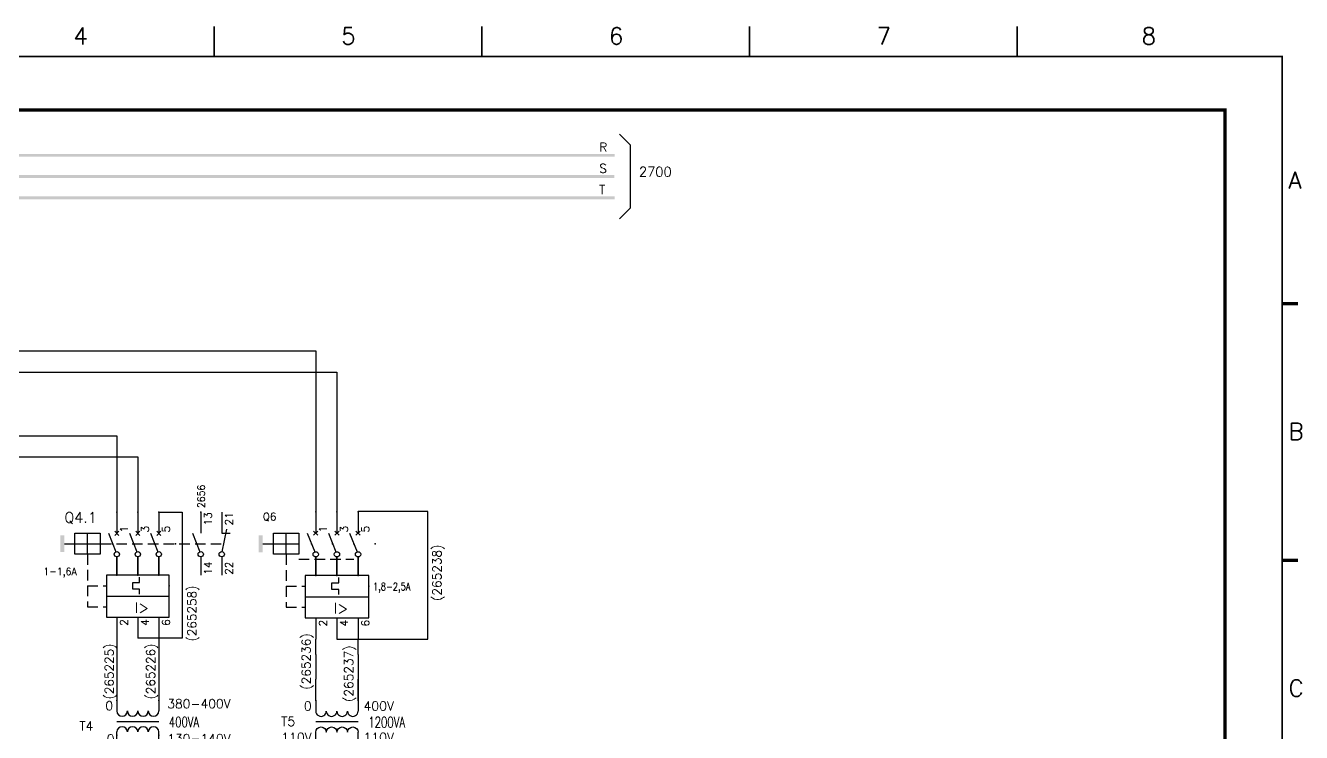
# Model space of a CAD drawing. Extents: x 4 to 524, y -8 to 369.
# Drawn here: x 219.5 to 523.6, y 200.5 to 368.9 of the extents above; entities that cross this region are included whole.
import ezdxf
from ezdxf.enums import TextEntityAlignment as Align

# ---------------------------------------------------------------- set-up
doc = ezdxf.new("R2010")
doc.units = 0
doc.header["$LTSCALE"] = 10
doc.header["$MEASUREMENT"] = 0
doc.linetypes.add('DASHDOT', pattern=[1, 0.5, -0.25, 0, -0.25])
doc.linetypes.add('HIDDEN', pattern=[0.375, 0.25, -0.125])
doc.layers.get('0').update_dxf_attribs({"linetype": 'CONTINUOUS'})
for name, color, linetype in [('1', 7, 'CONTINUOUS'), ('10', 5, 'CONTINUOUS'), ('102', 7, 'CONTINUOUS'), ('2', 7, 'CONTINUOUS'), ('8', 1, 'CONTINUOUS'), ('9', 6, 'CONTINUOUS'), ('DIBUJO', 7, 'CONTINUOUS'), ('NODE', 7, 'CONTINUOUS')]:
    doc.layers.add(name, color=color, linetype=linetype)
doc.styles.add('ROMANS', font='romans')
doc.styles.get("Standard").update_dxf_attribs({"font": 'simplex'})

# ---------------------------------------------------------------- blocks, each defined once
blk = doc.blocks.new('NOD', base_point=(237.5, 170))
at = {"layer": 'NODE'}
blk.add_point((237.5, 170), dxfattribs=at)
blk = doc.blocks.new('KK')
for p, q in [((170.54, 197.03), (170.54, 201.39)), ((175.54, 197.03), (175.54, 201.39)), ((180.54, 197.03), (180.54, 201.41)), ((170.54, 187.03), (170.54, 182.03)), ((175.54, 187.03), (175.54, 182.03)), ((180.54, 187.03), (180.54, 182.03))]:
    blk.add_line(p, q)
for p in [(168.04, 194.53), (183.04, 194.53)]:
    blk.add_point(p)
at = {"layer": '102'}
for p, q in [((170.54, 212.03), (170.54, 207.03)), ((175.54, 212.03), (175.54, 207.03)), ((180.54, 212.03), (180.54, 207.03)), ((168.54, 207.03), (170.31, 202.61)), ((173.54, 207.03), (175.31, 202.61)), ((178.54, 207.03), (180.31, 202.61)), ((170.54, 201.4), (170.54, 197.03)), ((175.54, 201.4), (175.54, 197.03)), ((180.54, 201.4), (180.54, 197.03)), ((183.04, 197.03), (168.04, 197.03)), ((168.04, 197.03), (168.04, 192.03)), ((175.96, 195.31), (175.96, 196.53)), ((183.04, 192.03), (183.04, 197.03)), ((174.36, 195.31), (175.96, 195.31)), ((174.36, 193.71), (174.36, 195.31)), ((175.96, 193.71), (174.36, 193.71)), ((175.96, 192.53), (175.96, 193.71)), ((168.04, 192.03), (183.04, 192.03)), ((168.04, 192.03), (168.04, 187.03)), ((183.04, 187.03), (183.04, 192.03)), ((168.04, 187.03), (183.04, 187.03))]:
    blk.add_line(p, q, dxfattribs=at)
for centre in [(170.54, 202.03), (175.54, 202.03), (180.54, 202.03)]:
    blk.add_circle(centre, 0.625, dxfattribs=at)
for p in [(169.54, 204.53), (174.54, 204.53), (179.54, 204.53), (184.54, 204.53)]:
    blk.add_point(p, dxfattribs=at)
at = {"layer": '2', "linetype": 'HIDDEN'}
for p, q in [((163.54, 202.03), (163.54, 189.53)), ((163.54, 194.53), (168.04, 194.53)), ((163.54, 189.53), (168.04, 189.53))]:
    blk.add_line(p, q, dxfattribs=at)
at = {"layer": '2'}
blk.add_trace([(158.04, 206.53), (157.04, 206.53), (158.04, 202.53), (157.04, 202.53)], dxfattribs=at)
at = {"layer": 'DIBUJO'}
for p, q in [((160.54, 202.03), (160.54, 207.03)), ((160.54, 207.03), (166.54, 207.03)), ((163.54, 202.03), (163.54, 207.03)), ((166.54, 207.03), (166.54, 202.03)), ((171.04, 207.53), (170.04, 206.53)), ((170.04, 207.53), (171.04, 206.53)), ((175.04, 207.53), (176.04, 206.53)), ((176.04, 207.53), (175.04, 206.53)), ((180.04, 207.53), (181.04, 206.53)), ((181.04, 207.53), (180.04, 206.53)), ((158.04, 204.53), (166.54, 204.53)), ((166.54, 202.03), (160.54, 202.03))]:
    blk.add_line(p, q, dxfattribs=at)
at = {"layer": '2'}
for p in [(170.54, 212.03), (175.54, 212.03), (180.54, 212.03), (170.54, 197.03), (175.54, 197.03), (180.54, 197.03)]:
    blk.add_blockref('NOD', p, dxfattribs=at)
at = {"layer": '102'}
blk.add_text('I>', height=2.52, dxfattribs=at).set_placement((176.51, 188.04), align=Align.CENTER)
at = {"layer": 'DIBUJO', "color": 1, "style": 'ROMANS'}
for s, p in [('1', (173.15, 207.2)), ('3', (178.15, 207.2)), ('5', (183.15, 207.2)), ('2', (173.15, 185.01)), ('4', (178.15, 185.01)), ('6', (183.15, 185.01))]:
    blk.add_text(s, height=1.8, rotation=90, dxfattribs=at).set_placement(p)
at = {"layer": 'DIBUJO', "color": 6, "style": 'ROMANS'}
blk.add_attdef('REFERENCIA', (158.04, 210.03), '', height=1.8, dxfattribs=at)
at = {"layer": 'DIBUJO', "color": 6, "style": 'ROMANS', "width": 0.8}
blk.add_attdef('REGULACION', (184.04, 193.53), '', height=1.8, dxfattribs=at)
blk = doc.blocks.new('$060303')
at = {"layer": '2'}
for p, q in [((0, 0), (2.5, 0)), ((0, -10), (2.5, -10))]:
    blk.add_line(p, q, dxfattribs=at)
for centre in [(2.5, -1.25), (2.5, -3.75), (2.5, -6.25), (2.5, -8.75)]:
    blk.add_arc(centre, 1.25, 270, 90, dxfattribs=at)
for p in [(0, 0), (0, -10)]:
    blk.add_blockref('NOD', p, dxfattribs=at)
at = {"layer": '8'}
for tag, p in [('1A', (1.5, -3.325)), ('2A', (1.5, -13.325))]:
    blk.add_attdef(tag, text='', height=2.15, dxfattribs=at).set_placement(p, align=Align.RIGHT)
at = {"layer": '9'}
blk.add_attdef('ID', text='', height=2.15, dxfattribs=at).set_placement((0, 1.175), align=Align.CENTER)
blk = doc.blocks.new('newcajec')
at = {"layer": '1'}
for points in [[(191.5, 272.5, 0.3, 0.3, 0), (191.5, 277.91, 0.3, 0.3, 0)], [(239.5, 272.5, 0.3, 0.3, 0), (239.5, 277.91, 0.3, 0.3, 0)], [(287.5, 272.5, 0.3, 0.3, 0), (287.5, 277.91, 0.3, 0.3, 0)], [(335.5, 272.5, 0.3, 0.3, 0), (335.5, 277.91, 0.3, 0.3, 0)], [(383.01, 228.23, 0.6, 0.6, 0), (385.82, 228.23, 0.6, 0.6, 0)], [(383.01, 182.23, 0.6, 0.6, 0), (385.82, 182.23, 0.6, 0.6, 0)]]:
    blk.add_lwpolyline(points, format="xyseb", dxfattribs=at)
at = {"layer": '1', "const_width": 0.3}
blk.add_lwpolyline([(0, 0), (0, 272.5), (383, 272.5), (383, 0)], close=True, dxfattribs=at)
at = {"layer": '1', "style": 'ROMANS'}
for s, p in [('4', (166.29, 274.68)), ('5', (214.29, 274.68)), ('6', (262.29, 274.68)), ('7', (310.29, 274.68)), ('8', (357.79, 274.68)), ('A', (384.13, 248.84)), ('B', (384.13, 203.84)), ('C', (384.13, 157.84))]:
    blk.add_text(s, height=3, dxfattribs=at).set_placement(p)
at = {"layer": '10', "style": 'ROMANS'}
for tag, p in [('REV41', (3.5, 18.74)), ('REV43', (77.7, 18.74)), ('REV31', (3.5, 14.58)), ('REV33', (77.7, 14.58)), ('REV21', (3.5, 10.42)), ('REV23', (77.7, 10.42)), ('REV11', (3.5, 6.27)), ('REV13', (77.7, 6.27))]:
    blk.add_attdef(tag, text='', height=2.5, dxfattribs=at).set_placement(p, align=Align.MIDDLE)
for tag, p, height in [('REV42', (8, 17.49), 2.5), ('SHEETNAME1', (100.5, 15.83), 2.5), ('DOCUMENTTYPE', (216.43, 16.8), 2.5), ('NOTA', (305.32, 15.8), 3), ('DESIGNCHECK', (180.74, 14.83), 2.5), ('REV32', (8, 13.33), 2.5), ('SHEETNAME2', (100.5, 11.67), 2.5), ('OBJECT', (216.43, 12.4), 2.5), ('REV22', (8, 9.17), 2.5), ('ORDER', (305.32, 7.3), 4.5), ('SHEETNAME3', (100.5, 7.51), 2.5), ('DRAWINGCHECK', (180.53, 7.71), 2.5), ('CUSTOMER', (216.43, 8.08), 2.5), ('REV12', (8, 5.01), 2.5), ('SHEETNAME4', (100.5, 3.35), 2.5), ('DOCUMENT_ID', (305.32, 0.93), 4.4), ('USER', (180.63, 0.71), 2.5), ('DEPARTMENT', (271.93, 1.05), 2.5)]:
    blk.add_attdef(tag, p, '', height=height, dxfattribs=at)
for tag, width, p, p2 in [('REV44', 1.221199, (84.53, 17.49), (98.48, 17.49)), ('REV34', 1.221199, (84.53, 13.33), (98.48, 13.33)), ('REV24', 1.221199, (84.53, 9.17), (98.48, 9.17)), ('REV14', 1.221199, (84.53, 5.01), (98.48, 5.01)), ('CREATED2', 7.039915, (282.71, 1.05), (301.14, 1.05))]:
    blk.add_attdef(tag, text='', height=2.5, dxfattribs=dict(at, width=width)).set_placement(p, p2, align=Align.FIT)
for tag, p in [('SHEET', (382, 7.43)), ('NEXTSHEET', (382, 0.5))]:
    blk.add_attdef(tag, text='', height=2.5, dxfattribs=at).set_placement(p, align=Align.RIGHT)
blk = doc.blocks.new('IATR1A1C')
for p, q in [((0, -7.5), (0, -3.14)), ((5, -7.5), (5, -3.14)), ((10, -7.5), (10, -3.12)), ((0, -17.5), (0, -22.5)), ((5, -17.5), (5, -22.5)), ((10, -17.5), (10, -22.5))]:
    blk.add_line(p, q)
for p in [(-2.5, -10), (12.5, -10)]:
    blk.add_point(p)
at = {"layer": '102'}
for p, q in [((0, 7.5), (0, 2.5)), ((5, 7.5), (5, 2.5)), ((10, 7.5), (10, 2.5)), ((20, 7.5), (20, 2.5)), ((25, 7.5), (25, 2.5)), ((25.13, -1.89), (26.25, 3.5)), ((-2, 2.5), (-0.23, -1.92)), ((3, 2.5), (4.77, -1.92)), ((8, 2.5), (9.77, -1.92)), ((18, 2.5), (19.77, -1.92)), ((25, 2.5), (27, 2.5)), ((0, -3.12), (0, -7.5)), ((5, -3.12), (5, -7.5)), ((10, -3.12), (10, -7.5)), ((20, -3.12), (20, -7.5)), ((25, -3.12), (25, -7.5)), ((12.5, -7.5), (-2.5, -7.5)), ((-2.5, -7.5), (-2.5, -12.5)), ((5.42, -9.22), (5.42, -8)), ((12.5, -12.5), (12.5, -7.5)), ((3.82, -9.22), (5.42, -9.22)), ((3.82, -10.82), (3.82, -9.22)), ((5.42, -10.82), (3.82, -10.82)), ((5.42, -12), (5.42, -10.82)), ((-2.5, -12.5), (12.5, -12.5)), ((-2.5, -12.5), (-2.5, -17.5)), ((12.5, -17.5), (12.5, -12.5)), ((-2.5, -17.5), (12.5, -17.5))]:
    blk.add_line(p, q, dxfattribs=at)
for centre in [(0, -2.5), (5, -2.5), (10, -2.5), (20, -2.5), (25, -2.5)]:
    blk.add_circle(centre, 0.625, dxfattribs=at)
for p in [(-1, 0), (4, 0), (9, 0), (14, 0), (19, 0)]:
    blk.add_point(p, dxfattribs=at)
at = {"layer": '2', "linetype": 'HIDDEN'}
for p, q in [((-3.86, 0), (25.46, 0)), ((-7, -2.5), (-7, -15)), ((-7, -10), (-2.5, -10)), ((-7, -15), (-2.5, -15))]:
    blk.add_line(p, q, dxfattribs=at)
at = {"layer": '2'}
blk.add_trace([(-12.5, 2), (-13.5, 2), (-12.5, -2), (-13.5, -2)], dxfattribs=at)
at = {"layer": 'DIBUJO'}
for p, q in [((-12.5, 0), (-4, 0)), ((-10, -2.5), (-10, 2.5)), ((-10, 2.5), (-4, 2.5)), ((-7, -2.5), (-7, 2.5)), ((-4, 2.5), (-4, -2.5)), ((0.5, 3), (-0.5, 2)), ((-0.5, 3), (0.5, 2)), ((4.5, 3), (5.5, 2)), ((5.5, 3), (4.5, 2)), ((9.5, 3), (10.5, 2)), ((10.5, 3), (9.5, 2)), ((-4, -2.5), (-10, -2.5))]:
    blk.add_line(p, q, dxfattribs=at)
at = {"layer": '2'}
for p in [(0, 7.5), (5, 7.5), (10, 7.5), (20, 7.5), (0, -7.5), (5, -7.5), (10, -7.5)]:
    blk.add_blockref('NOD', p, dxfattribs=at)
at = {"layer": '102'}
blk.add_text('I>', height=2.52, dxfattribs=at).set_placement((5.97, -16.49), align=Align.CENTER)
at = {"layer": 'DIBUJO', "color": 1, "style": 'ROMANS'}
for s, p in [('13', (22.61, 4.39)), ('21', (27.61, 4.39)), ('1', (2.61, 2.68)), ('3', (7.61, 2.68)), ('5', (12.61, 2.68)), ('14', (22.61, -7.37)), ('22', (27.61, -7.37)), ('2', (2.61, -19.52)), ('4', (7.61, -19.52)), ('6', (12.61, -19.52))]:
    blk.add_text(s, height=1.8, rotation=90, dxfattribs=at).set_placement(p)
at = {"layer": 'DIBUJO', "color": 6, "style": 'ROMANS', "width": 0.8}
for p in [(21, 8.5), (26, 8.5)]:
    blk.add_attdef('PAGCAUXABIERTO1', p, '', height=1.8, rotation=90, dxfattribs=at)
at = {"layer": 'DIBUJO', "color": 6, "style": 'ROMANS'}
blk.add_attdef('REFERENCIA', (-12.5, 5.5), '', height=1.8, dxfattribs=at)
at = {"layer": 'DIBUJO', "color": 6, "style": 'ROMANS', "width": 0.8}
blk.add_attdef('REGULACION', (13.5, -11), '', height=1.8, dxfattribs=at)
blk = doc.blocks.new('TRAFO')
at = {"layer": '2'}
for p, q in [((226.86, 189.08), (226.86, 186.58)), ((236.86, 189.08), (236.86, 186.58))]:
    blk.add_line(p, q, dxfattribs=at)
for centre in [(228.11, 186.58), (230.61, 186.58), (233.11, 186.58), (235.61, 186.58)]:
    blk.add_arc(centre, 1.25, 180, 0, dxfattribs=at)
at = {"layer": '2', "rotation": 270}
for p in [(226.86, 189.08), (236.86, 189.08)]:
    blk.add_blockref('NOD', p, dxfattribs=at)
at = {"layer": '8'}
for tag, p in [('2A', (225.98, 186.74)), ('380-400V', (253.99, 187.22))]:
    blk.add_attdef(tag, text='', height=2.15, dxfattribs=at).set_placement(p, align=Align.RIGHT)
at = {"layer": '9'}
blk.add_attdef('ID', text='', height=2.15, dxfattribs=at).set_placement((219.58, 181.92), align=Align.CENTER)
blk = doc.blocks.new('TRAFO1')
at = {"layer": '2'}
for p, q in [((0, 0), (0, 2.5)), ((10, 0), (10, 2.5))]:
    blk.add_line(p, q, dxfattribs=at)
for centre in [(1.25, 2.5), (3.75, 2.5), (6.25, 2.5), (8.75, 2.5)]:
    blk.add_arc(centre, 1.25, 0, 180, dxfattribs=at)
for p, rotation in [((0.01, 1.71), 90), ((10.01, 1.71), 270)]:
    blk.add_blockref('NOD', p, dxfattribs=dict(at, rotation=rotation))
at = {"layer": '8'}
for tag, p in [('2A', (-0.56, -0.27)), ('380-400V', (27.13, -0.16))]:
    blk.add_attdef(tag, text='', height=2.15, dxfattribs=at).set_placement(p, align=Align.RIGHT)

msp = doc.modelspace()

# ---------------------------------------------------------------- linework, layer by layer
at = {"layer": '2', "color": 7}
for p, q in [((361.08, 343.08), (363.6, 340.55)), ((363.6, 340.55), (363.6, 325.4)), ((363.6, 325.4), (361.08, 322.88)), ((251.25, 252.99), (256.85, 252.99)), ((256.85, 252.99), (256.85, 222.99)), ((315.36, 253.19), (298.76, 253.19)), ((315.36, 222.77), (315.36, 253.19)), ((241.25, 222.99), (241.25, 208.16)), ((256.85, 222.99), (246.25, 222.99)), ((251.25, 222.99), (251.25, 208.16)), ((293.71, 222.77), (315.36, 222.77)), ((288.66, 208.16), (288.66, 213.21)), ((298.76, 208.16), (298.76, 213.21)), ((298.76, 213.21), (298.76, 206.53)), ((241.25, 203.16), (251.25, 203.16)), ((288.66, 203.11), (298.76, 203.11))]:
    msp.add_line(p, q, dxfattribs=at)
at = {"layer": '2'}
for p, q in [((114.05, 291.43), (288.66, 291.43)), ((288.66, 291.43), (288.66, 253.07)), ((124.15, 286.38), (293.71, 286.38)), ((293.71, 286.38), (293.71, 253.07)), ((186.91, 271.21), (241.25, 271.21)), ((241.25, 271.21), (241.25, 252.99)), ((191.96, 266.16), (246.25, 266.16)), ((246.25, 266.16), (246.25, 252.99)), ((288.66, 219.11), (288.66, 222.77)), ((298.76, 219.11), (298.76, 222.77)), ((288.66, 219.11), (288.66, 213.21)), ((298.76, 219.11), (298.76, 213.21))]:
    msp.add_line(p, q, dxfattribs=at)
at = {"layer": '2', "color": 7, "linetype": 'HIDDEN'}
msp.add_line((284.62, 241.83), (297.75, 241.83), dxfattribs=at)
at = {"layer": '2', "color": 3, "linetype": 'DASHDOT', "const_width": 0.778}
msp.add_lwpolyline([(16.33, 348.82), (505.38, 348.82), (505.38, 32.11)], dxfattribs=at)
at = {"layer": '2'}
for points in [[(39.86, 338.38), (39.86, 337.67), (359.88, 338.38), (359.88, 337.67)], [(39.86, 333.33), (39.86, 332.62), (359.87, 333.33), (359.87, 332.62)], [(39.86, 328.28), (39.86, 327.57), (359.9, 328.28), (359.9, 327.57)]]:
    msp.add_trace(points, dxfattribs=at)

# ---------------------------------------------------------------- block references
at = {"layer": '2', "color": 7, "xscale": 1.32960103989867, "yscale": 1.32960103989867, "zscale": 1.32960103989867}
msp.add_blockref('newcajec', (9.82, -0.76), dxfattribs=at)
at = {"layer": '2', "color": 7}
ref = msp.add_blockref('IATR1A1C', (241.25, 245.49), dxfattribs=at)
ref.add_attrib('REFERENCIA', 'Q4.1', (228.75, 250.49), dxfattribs={"layer": 'DIBUJO', "color": 6, "height": 2.5, "style": 'ROMANS'})
ref.add_attrib('REGULACION', '1-1,6A', (223.75, 237.99), dxfattribs={"layer": 'DIBUJO', "color": 6, "height": 1.8, "style": 'ROMANS', "width": 0.9})
ref.add_attrib('PAGCAUXABIERTO1', '2656', (262.25, 253.99), dxfattribs={"layer": 'DIBUJO', "color": 6, "height": 1.8, "rotation": 90, "style": 'ROMANS', "width": 0.9})
at = {"layer": '2', "color": 7, "xscale": 1.01, "yscale": 1.01, "zscale": 1.01}
msp.add_blockref('KK', (116.41, 38.92), dxfattribs=at).add_auto_attribs({'REFERENCIA': 'Q6', 'REGULACION': '1,8-2,5A'})
at = {"layer": '2', "color": 7}
for name, p, values in [('TRAFO', (14.39, 19.07), {'2A': '0', '380-400V': '380-400V', 'ID': 'T4'}), ('TRAFO1', (241.25, 198.16), {'380-400V': '130-140V', '2A': '0'})]:
    msp.add_blockref(name, p, dxfattribs=at).add_auto_attribs(values)
ref = msp.add_blockref('$060303', (298.76, 208.16), dxfattribs=dict(at, xscale=1.01, yscale=1.01, zscale=1.01, rotation=270))
ref.add_attrib('ID', 'T5', dxfattribs={"layer": '9', "height": 2.171}).set_placement((282.09, 202.07), align=Align.CENTER)
ref.add_attrib('1A', '400V', dxfattribs={"layer": '8', "height": 2.171}).set_placement((307.31, 205.74), align=Align.RIGHT)
ref.add_attrib('2A', '0', dxfattribs={"layer": '8', "height": 2.17}).set_placement((287.69, 205.74), align=Align.RIGHT)
ref = msp.add_blockref('$060303', (298.76, 198.06), dxfattribs=dict(at, xscale=-1.01, yscale=1.01, zscale=1.01, rotation=270))
ref.add_attrib('1A', '110V', dxfattribs={"layer": '8', "height": 2.171}).set_placement((307.31, 198.3), align=Align.RIGHT)
ref.add_attrib('2A', '110V', dxfattribs={"layer": '8', "height": 2.171}).set_placement((287.69, 198.3), align=Align.RIGHT)

# ---------------------------------------------------------------- texts
at = {"layer": '2', "color": 6}
for s, height, p in [('R', 2.12, (356.23, 338.91)), ('S', 2.12, (356.23, 333.86)), ('2700', 2.272, (365.71, 332.98)), ('T', 2.12, (356.23, 328.81))]:
    msp.add_text(s, height=height, dxfattribs=at).set_placement(p)
for s, height, p in [('(265238)', 2.121, (318.62, 231.85)), ('(265258)', 2.1, (260.19, 222.2)), ('(265236)', 2.121, (287.43, 210.71)), ('(265225)', 2.1, (240.49, 208.39)), ('(265226)', 2.1, (250.36, 208.39)), ('(265237)', 2.121, (297.58, 207.81))]:
    msp.add_text(s, height=height, rotation=90, dxfattribs=at).set_placement(p)
at = {"layer": '2', "color": 7, "style": 'ROMANS', "width": 0.7}
for s, height, p in [('400VA', 2.5, (253.66, 201.78)), ('1200VA', 2.525, (301.19, 201.71))]:
    msp.add_text(s, height=height, dxfattribs=at).set_placement(p)

doc.saveas('drawing.dxf')
